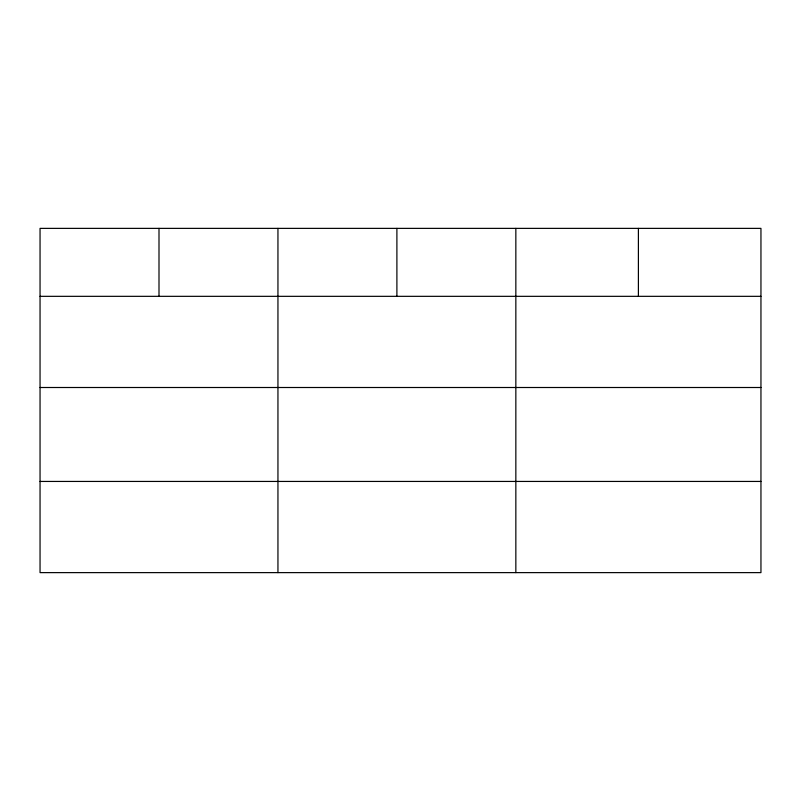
<?xml version="1.0" encoding="UTF-8"?>
<svg xmlns="http://www.w3.org/2000/svg" width="801" height="801" viewBox="0 0 801 801"><rect width="100%" height="100%" fill="white"/><g stroke="black" fill="none" stroke-linecap="round" stroke-linejoin="round"><path stroke-width="1.2" d="M760.95 387.504L760.95 228.375L40.05 228.375L40.05 572.625L760.95 572.625L760.95 387.504L40.05 387.504M40.05 296.33L760.95 296.33M40.05 481.441L760.95 481.441M638.397 228.375L638.397 296.33M515.844 228.375L515.844 572.625M396.895 228.375L396.895 296.33M277.947 228.375L277.947 572.625M158.999 228.375L158.999 296.33"/></g></svg>
